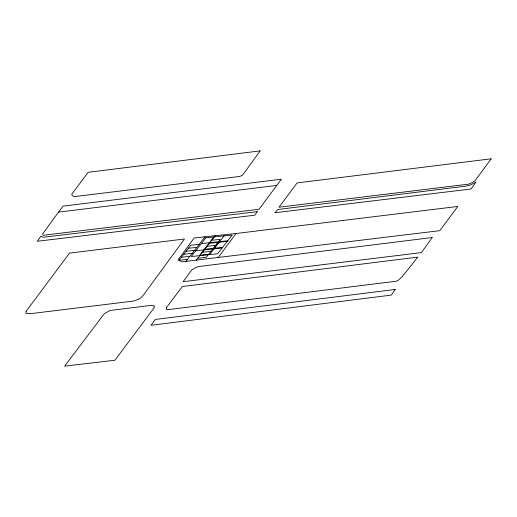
<?xml version="1.0" encoding="UTF-8"?>
<svg xmlns="http://www.w3.org/2000/svg" width="517" height="517" viewBox="0 0 517 517"><rect width="100%" height="100%" fill="white"/><g stroke="black" fill="none" stroke-linecap="round" stroke-linejoin="round"><path stroke-width="0.78" d="M58.518 212.112L42.594 233.936L43.182 235.28L259.03 209.256L281.442 179.192L63.055 206.141L58.518 212.112L276.492 185.454M218.09 257.679L236.017 233.51L457.81 206.451L439.78 230.679L181.919 261.854L178.048 259.935L194.146 237.969L236.017 233.51M185.952 261.389L205.042 236.812M199.375 255.676L213.909 236.967M196.234 260.2L215.246 235.72M209.579 254.59L224.113 235.881M211.705 240.282L220.21 239.377L206.244 257.356L197.74 258.267M201.339 243.585L227.732 240.773M199.174 244.367L190.67 245.271L179.031 260.258L187.535 259.353M209.379 243.281L217.883 242.376M227.267 241.374L218.762 242.279L214.109 248.276L222.614 247.372M188.343 248.27L196.848 247.365M207.052 246.279L215.557 245.375M186.017 251.268L194.521 250.357M204.726 249.272L213.23 248.367M195.756 250.777L222.148 247.966M183.69 254.261L192.195 253.356M202.399 252.27L210.904 251.365M181.357 257.259L189.862 256.354M200.066 255.269L208.571 254.364M154.208 306.077L154.008 307.996L114.916 360.252L64.593 366.126L104.363 313.632L110.257 310.446L151.546 305.327L154.208 306.077M26.108 311.299L25.85 313.405L30.025 313.722L133.67 301.036L139.079 299.033L141.49 297.353L143.752 294.645L184.472 238.996L69.524 253.11L26.108 311.299M166.681 307.292L166.332 309.108L167.34 309.651L169.783 309.425L396.377 281.196L398.252 280.317L402.271 276.569L417.826 257.104L182.333 286.521L166.681 307.292M395.221 289.449L391.311 295.091L150.99 325.29L155.365 319.441L395.221 289.449M257.292 211.64L254.765 215.195L37.263 241.271L40.856 236.25L43.35 237.251L257.292 211.64M432.16 237.542L421.736 252.225L420.476 252.729L183.108 281.707L191.762 269.984L195.497 267.741L198.593 266.552L432.16 237.542M475.95 182.074L471.045 188.983L274.85 212.765L277.81 209.501L465.526 186.178L470.554 184.97L475.95 182.074M260.154 150.874L242.738 174.959L240.095 176.394L74.519 196.596L72.406 195.736L71.669 194.353L88.194 172.29L260.154 150.874M491.15 158.803L475.233 180.472L472.977 182.146L468.764 184.13L279.031 207.201L297.081 182.928L491.15 158.803M205.811 237.826L191.284 256.542L217.67 253.731L232.204 235.015L205.811 237.826"/></g></svg>
